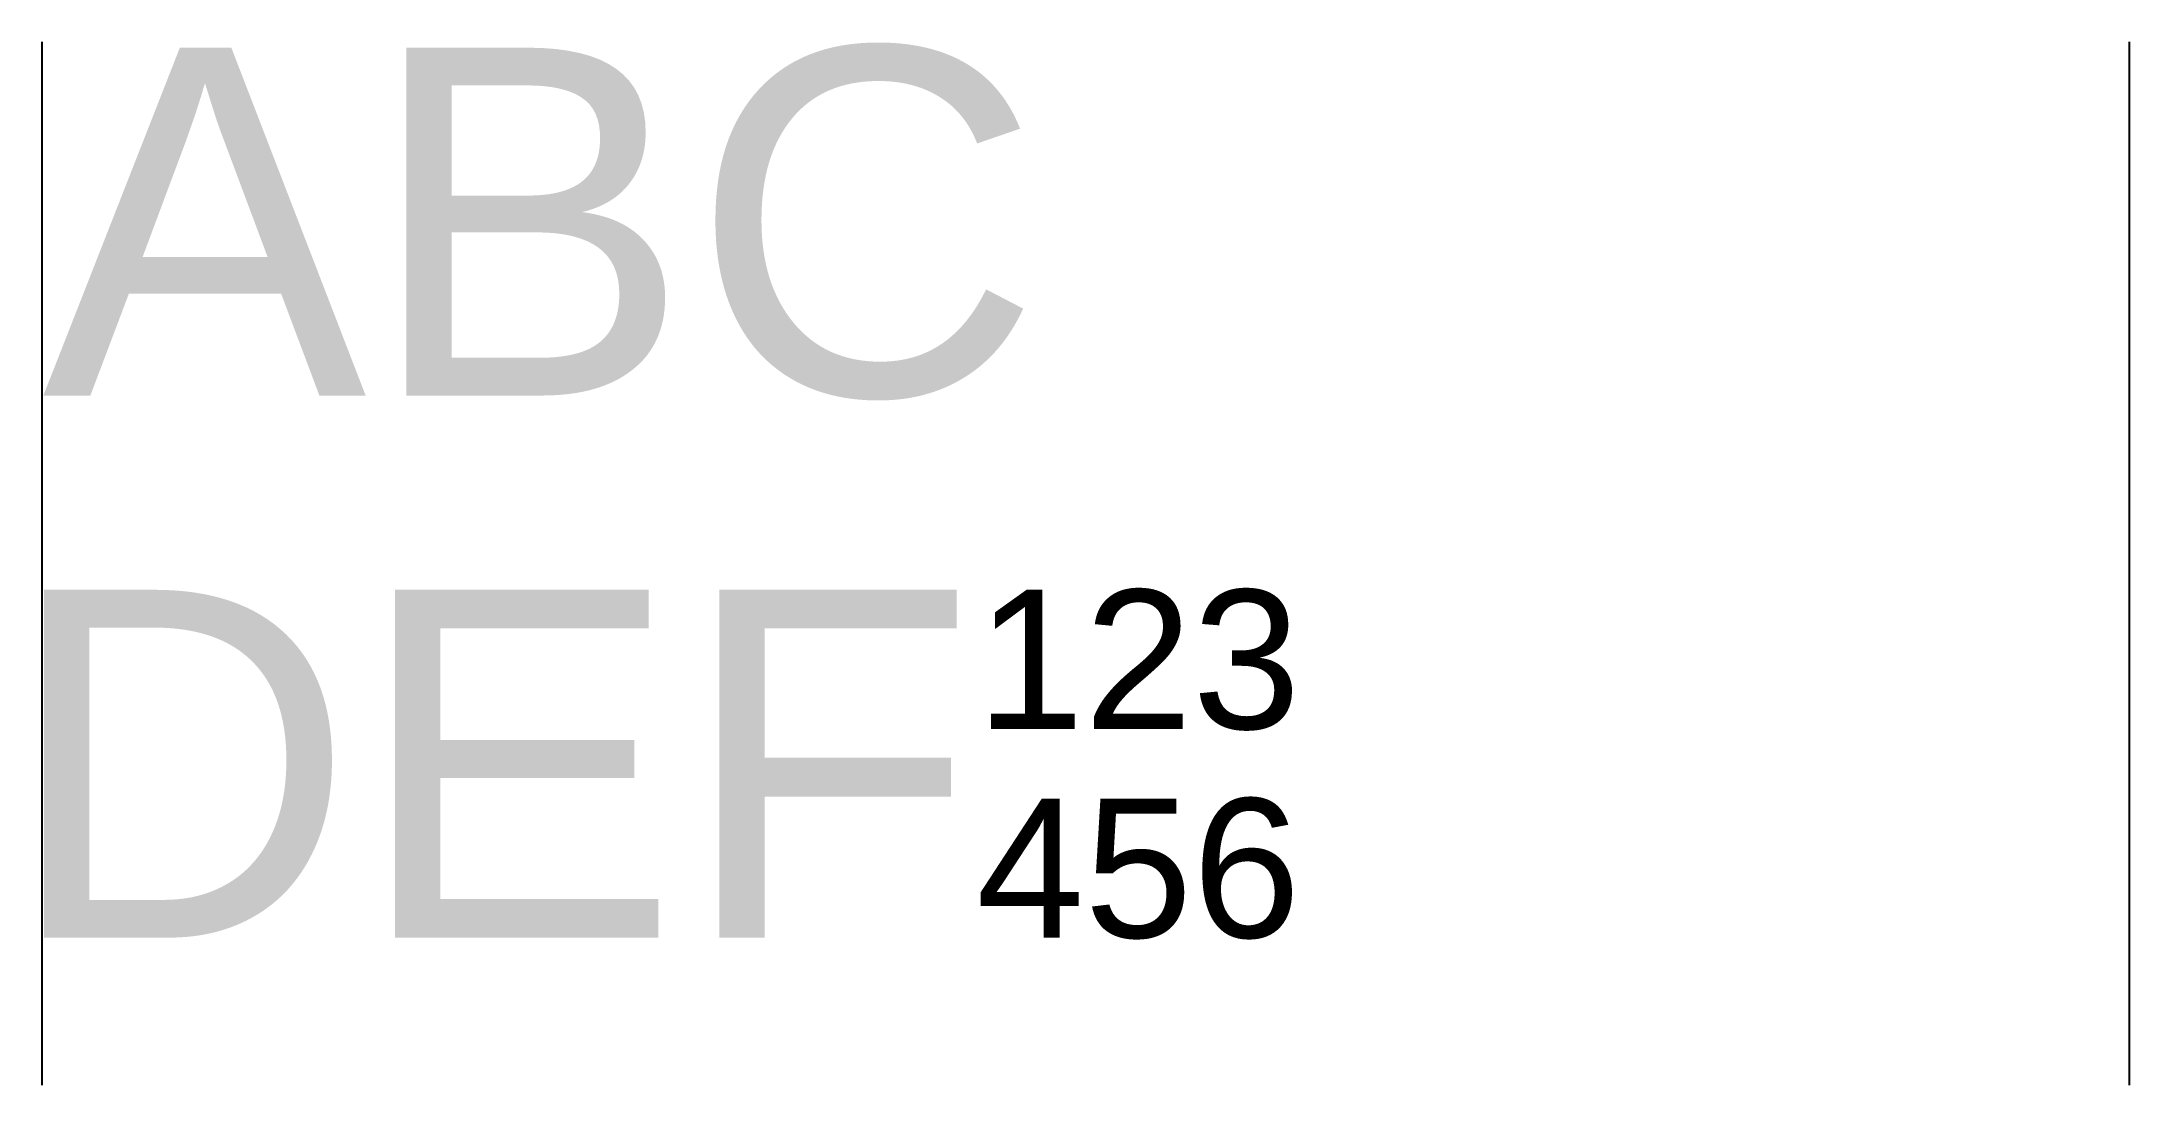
# Model space of a CAD drawing. Header units: millimetres. Extents: x 10 to 70, y -10 to 20.
import ezdxf
from ezdxf.enums import TextEntityAlignment as Align

# ---------------------------------------------------------------- set-up
doc = ezdxf.new("R2010")
doc.units = ezdxf.units.MM
doc.layers.get('0').update_dxf_attribs({"lineweight": 25})
doc.styles.add('textstyle11', font='Arial.ttf')
doc.styles.add('textstyle12', font='Arial.ttf')
doc.styles.add('textstyle13', font='Arial.ttf')
doc.styles.add('textstyle14', font='Arial.ttf')

msp = doc.modelspace()

# ---------------------------------------------------------------- linework, layer by layer
at = {"color": 6, "true_color": 0xff00ff}
for p, q in [((10, 20), (10, -10)), ((70, 20), (70, -10))]:
    msp.add_line(p, q, dxfattribs=at)

# ---------------------------------------------------------------- texts
for s, height, style, p in [('ABC', 10, 'textstyle11', (10.02, 19.829)), ('DEF', 10, 'textstyle12', (8.922, 4.244)), ('123', 4, 'textstyle13', (36.858, 4.244)), ('456', 4, 'textstyle14', (36.858, -1.756))]:
    msp.add_text(s, height=height, dxfattribs=dict(style=style)).set_placement(p, align=Align.TOP_LEFT)

doc.saveas('drawing.dxf')
